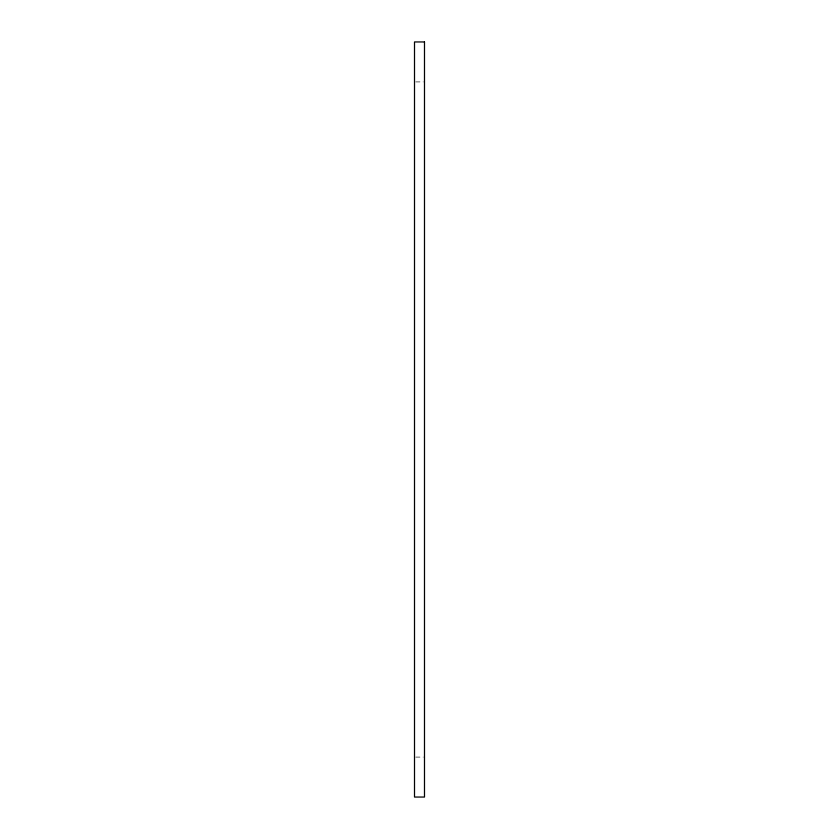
<?xml version="1.0" encoding="UTF-8"?>
<svg xmlns="http://www.w3.org/2000/svg" width="839" height="839" viewBox="0 0 839 839"><rect width="100%" height="100%" fill="white"/><g stroke="black" fill="none" stroke-linecap="round" stroke-linejoin="round"><path stroke-width="0.63" stroke-dasharray="4.2 3.15" d="M415.756 81.907L423.244 81.907M415.756 757.093L423.244 757.093"/><path stroke-width="1.26" d="M424.492 41.95L414.508 41.95L414.508 797.05L424.492 797.05L424.492 41.95"/></g></svg>
